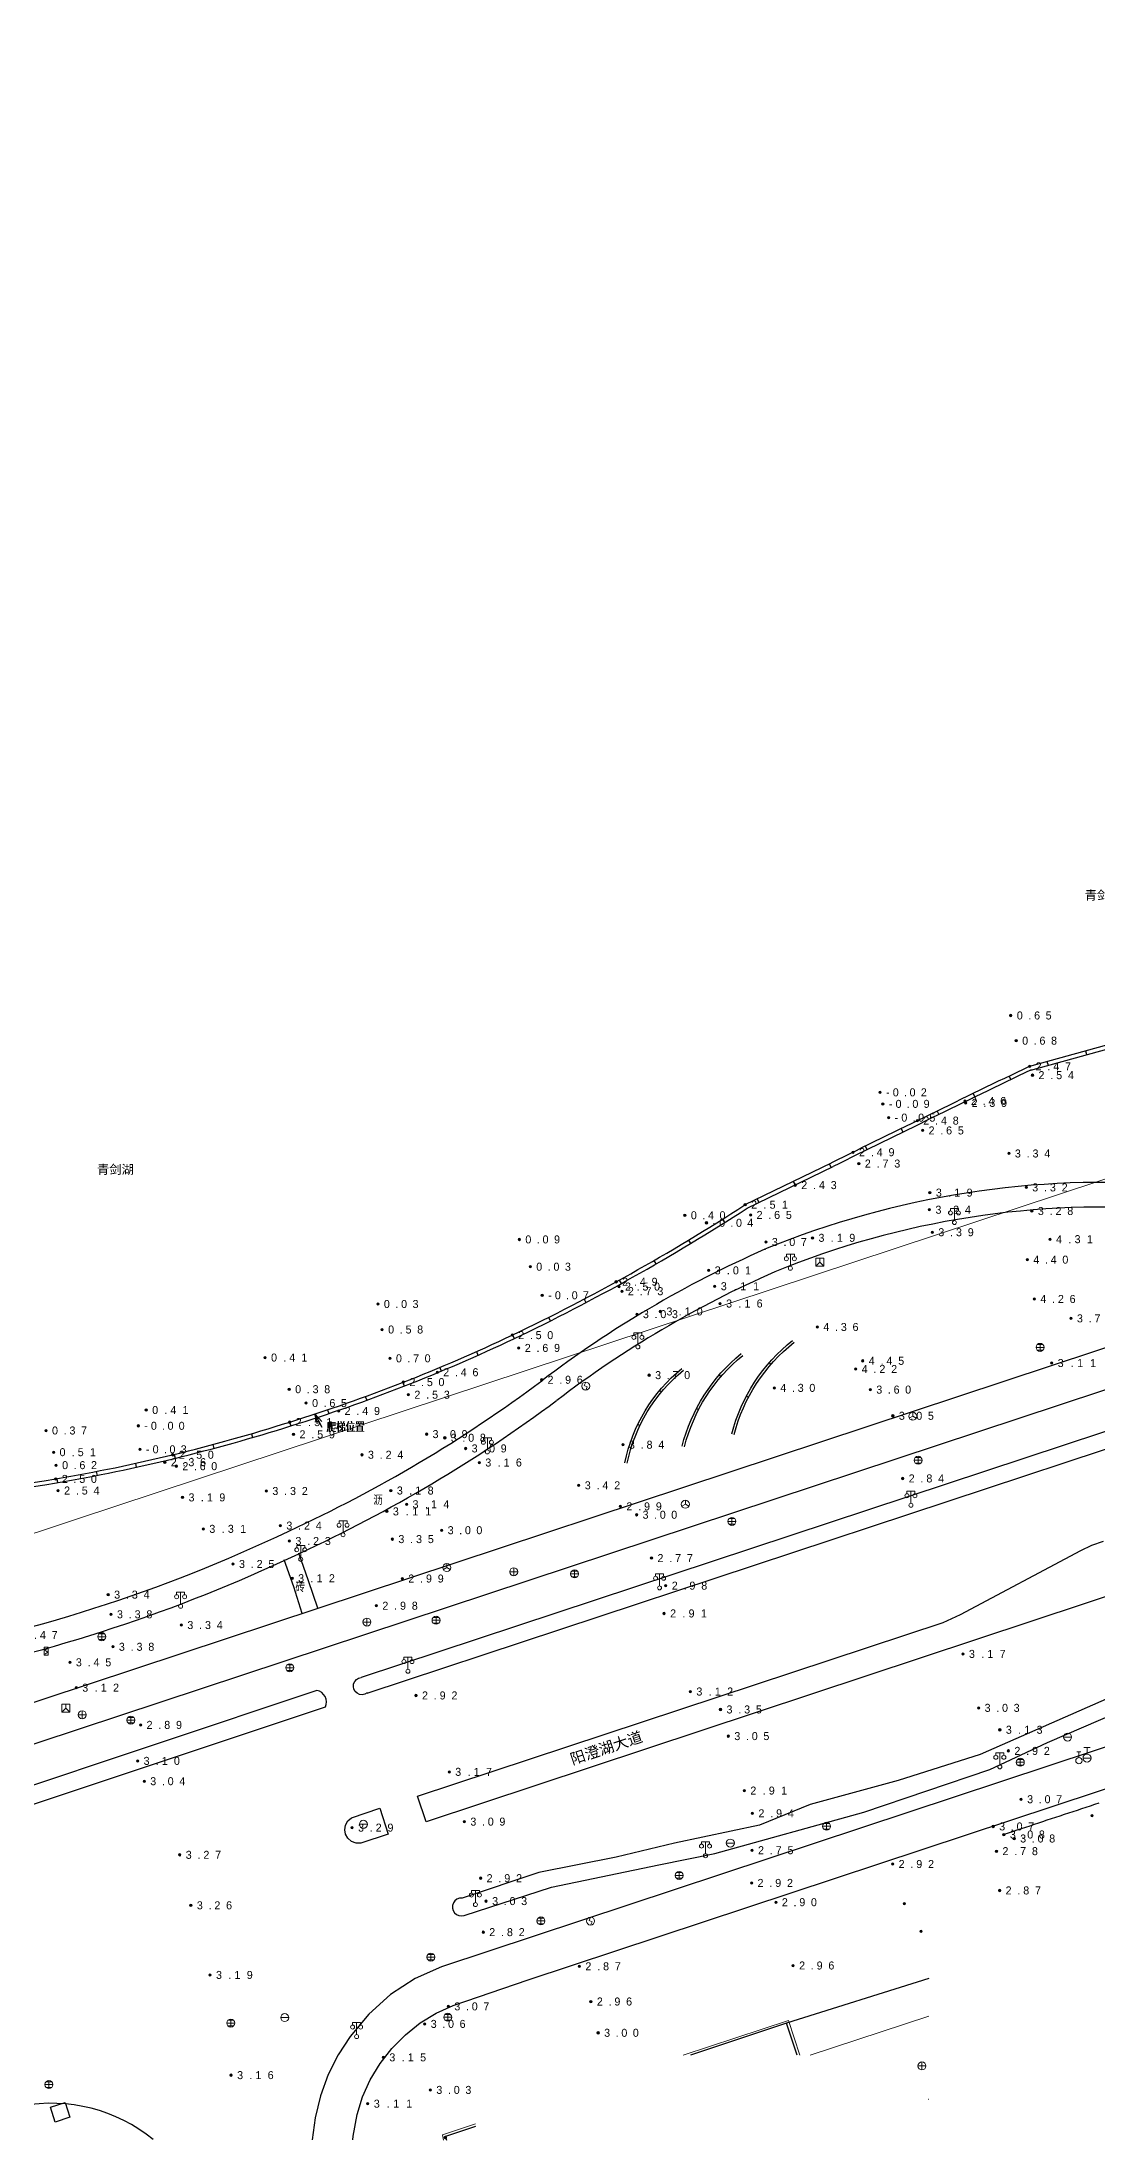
# Model space of a CAD drawing. Header units: metres. Extents: x 342272 to 345188, y 671156 to 672490.
# Drawn here: x 343962.3 to 344094.1, y 671281 to 671543.2 of the extents above; entities that cross this region are included whole.
import ezdxf
from ezdxf.enums import TextEntityAlignment as Align

# ---------------------------------------------------------------- set-up
doc = ezdxf.new("R2010")
doc.units = ezdxf.units.M
doc.header["$LTSCALE"] = 0.5
doc.header["$MEASUREMENT"] = 0
doc.layers.add('00-地形', color=251, linetype='Continuous')
doc.layers.add('00-现状标高', color=2, linetype='Continuous', lineweight=0, plot=False)
doc.layers.add('地块线', color=7, linetype='Continuous', lineweight=0, plot=False)
doc.layers.add('公共设施纪念物', color=8, linetype='Continuous', lineweight=0)
doc.layers.add('通讯及其他管线设施', color=252, linetype='Continuous', lineweight=0)
doc.styles.add('中等线体3.5', font='simhei.ttf', dxfattribs={"height": 2.75})
doc.styles.add('左斜等线体4.0', font='', dxfattribs={"height": 2.25})
doc.styles.add('正等线体2.0', font='MCS_Chinese1.shx', dxfattribs={"height": 2, "bigfont": 'MCS_Chinese1big.shx'})
doc.styles.add('细等线体2.5', font='MCS_Chinese1.shx', dxfattribs={"height": 2.5, "bigfont": 'MCS_Chinese1big.shx'})
doc.styles.get('左斜等线体4.0').set_extended_font_data('黑体', italic=True)

# ---------------------------------------------------------------- blocks, each defined once
blk = doc.blocks.new('174201')
at = {"layer": '通讯及其他管线设施', "linetype": 'Continuous', "lineweight": 0}
for p, q in [((-1, 0), (1, 0)), ((-0.7, 0.7), (0.7, 0.7)), ((0, -1), (0, 1)), ((-0.7, -0.7), (0.7, -0.7))]:
    blk.add_line(p, q, dxfattribs=at)
blk.add_circle((0, 0), 1, dxfattribs=at)
blk = doc.blocks.new('155210_1')
at = {"layer": '公共设施纪念物', "lineweight": 0}
for p, q in [((-1, 2.9), (-1, 3.5)), ((-1, 3.5), (1, 3.5)), ((0, 0.5), (0, 3.5)), ((1, 3.5), (1, 2.9))]:
    blk.add_line(p, q, dxfattribs=at)
for centre in [(-1, 2.4), (0, 0), (1, 2.4)]:
    blk.add_circle(centre, 0.5, dxfattribs=at)
blk = doc.blocks.new('174200')
at = {"layer": '通讯及其他管线设施', "lineweight": 0}
for p, q in [((-1, 0), (1, 0)), ((0, 1), (0, -1))]:
    blk.add_line(p, q, dxfattribs=at)
blk.add_circle((0, 0), 1, dxfattribs=at)
blk = doc.blocks.new('174700')
at = {"layer": '通讯及其他管线设施', "linetype": 'Continuous', "lineweight": 0}
for p, q in [((0, 1), (-0.38, 0.18)), ((-0.38, 0.18), (0.38, -0.18)), ((0, -1), (0.38, -0.18))]:
    blk.add_line(p, q, dxfattribs=at)
blk.add_circle((0, 0), 1, dxfattribs=at)
blk = doc.blocks.new('174601')
at = {"layer": '通讯及其他管线设施', "lineweight": 0}
for q in [(-0.87, -0.5), (0, 1), (0.87, -0.5)]:
    blk.add_line((0, 0), q, dxfattribs=at)
blk.add_circle((0, 0), 1, dxfattribs=at)
blk = doc.blocks.new('175200')
at = {"layer": '通讯及其他管线设施', "lineweight": 0}
for p, q in [((-1, 0), (1, 0)), ((-0.8, 2.6), (0.8, 2.6)), ((0, 1), (0, 2.6))]:
    blk.add_line(p, q, dxfattribs=at)
blk.add_circle((0, 0), 1, dxfattribs=at)
blk = doc.blocks.new('174100')
at = {"layer": '通讯及其他管线设施', "lineweight": 0}
blk.add_line((-1, 0), (1, 0), dxfattribs=at)
blk.add_circle((0, 0), 1, dxfattribs=at)
blk = doc.blocks.new('175300')
at = {"layer": '通讯及其他管线设施', "lineweight": 0}
for p, q in [((-0.5, 2.2), (0.5, 2.2)), ((0, 0.8), (0, 2.2))]:
    blk.add_line(p, q, dxfattribs=at)
blk.add_circle((0, 0), 0.8, dxfattribs=at)
blk = doc.blocks.new('174602')
at = {"layer": '通讯及其他管线设施', "lineweight": 0}
for p, q in [((-1, 1), (-1, -1)), ((1, 1), (-1, 1)), ((-1, -1), (0, 0)), ((0, 0), (0, 1)), ((0, 0), (1, -1)), ((1, -1), (1, 1)), ((-1, -1), (1, -1))]:
    blk.add_line(p, q, dxfattribs=at)
blk = doc.blocks.new('213400_1')
at = {"layer": '00-现状标高', "linetype": 'Continuous', "lineweight": 0}
h = blk.add_hatch(color=256, dxfattribs=at)
edge = h.paths.add_edge_path()
edge.add_arc((0, 0), 0.3, 0, 360)
blk.add_circle((0, 0), 0.3, dxfattribs=at)

msp = doc.modelspace()

# ---------------------------------------------------------------- linework, layer by layer
at = {"layer": '00-地形', "lineweight": -3}
for p, q in [((344243.75, 671429.2), (343942.43, 671329.45)), ((344085.73, 671415.21), (344112.13, 671422.54)), ((344085.86, 671414.72), (344112.14, 671422.02)), ((344092.68, 671417.14), (344092.81, 671416.66)), ((344083.14, 671413.96), (344083.35, 671413.51)), ((344085.65, 671415.18), (344085.73, 671415.21)), ((344087.86, 671415.8), (344088, 671415.32)), ((344078.64, 671411.78), (344078.85, 671411.33)), ((344198.07, 671408.78), (343943.95, 671324.73)), ((344074.14, 671409.6), (344074.36, 671409.15)), ((344069.65, 671407.4), (344069.86, 671406.95)), ((344199.63, 671404.12), (344002.21, 671338.82)), ((344050.18, 671397.91), (344060.93, 671403.12)), ((344060.67, 671402.99), (344060.89, 671402.54)), ((344060.93, 671403.12), (344060.93, 671403.12)), ((344065.16, 671405.2), (344065.38, 671404.75)), ((344002.95, 671336.87), (344200.51, 671402.2)), ((344050.4, 671397.46), (344061.15, 671402.67)), ((344056.17, 671400.81), (344056.39, 671400.36)), ((344243.69, 671398.04), (344010.33, 671320.79)), ((344050.13, 671397.88), (344050.18, 671397.91)), ((344051.67, 671398.63), (344051.89, 671398.18)), ((344047.32, 671396.08), (344047.58, 671395.66)), ((344043.07, 671393.46), (344043.33, 671393.03)), ((344038.77, 671390.92), (344039.02, 671390.49)), ((344052.63, 671392.33), (344052.66, 671392.34)), ((344052.66, 671392.34), (344052.69, 671392.35)), ((344034.43, 671388.47), (344034.67, 671388.03)), ((344053.86, 671389.5), (344053.87, 671389.5)), ((344053.87, 671389.5), (344053.87, 671389.51)), ((344030.04, 671386.1), (344030.27, 671385.66)), ((344025.6, 671383.82), (344025.82, 671383.37)), ((344016.59, 671379.53), (344016.79, 671379.08)), ((344021.07, 671381.6), (344021.07, 671381.59)), ((344021.12, 671381.62), (344021.33, 671381.17)), ((344012.01, 671377.55), (344012.2, 671377.09)), ((344243.66, 671379.28), (344012.25, 671302.66)), ((344053.17, 671378.15), (344053.4, 671377.95)), ((344007.39, 671375.68), (344007.57, 671375.22)), ((344024.76, 671375.88), (344024.76, 671375.89)), ((344024.76, 671375.89), (344024.76, 671375.89)), ((344039.49, 671374.68), (344039.72, 671374.49)), ((344046.93, 671376.62), (344047.15, 671376.43)), ((343996.41, 671371.74), (343997.3, 671370.1)), ((343996.73, 671370.49), (343996.41, 671371.74)), ((343996.41, 671371.74), (343997.28, 671370.79)), ((343998.01, 671372.27), (343998.17, 671371.79)), ((344002.72, 671373.92), (344002.89, 671373.45)), ((344023.06, 671301.04), (344243.65, 671374.02)), ((344026.62, 671373.42), (344026.62, 671373.43)), ((344026.62, 671373.43), (344026.62, 671373.43)), ((344044.09, 671372.44), (344044.35, 671372.3)), ((344050.32, 671373.98), (344050.58, 671373.84)), ((343988.5, 671369.27), (343988.64, 671368.79)), ((343993.27, 671370.72), (343993.42, 671370.25)), ((343993.27, 671370.72), (343993.27, 671370.72)), ((344036.75, 671370.43), (344037.02, 671370.3)), ((343978.86, 671366.69), (343978.98, 671366.21)), ((343983.69, 671367.93), (343983.82, 671367.44)), ((343964.07, 671363.63), (343964.07, 671363.62)), ((343964.21, 671363.65), (343964.29, 671363.16)), ((343969.11, 671364.55), (343969.21, 671364.06)), ((343974, 671365.57), (343974.11, 671365.08)), ((343993.15, 671357.09), (343993.16, 671357.1)), ((343993.16, 671357.1), (343993.18, 671357.11)), ((344093.46, 671355.36), (344094.9, 671355.85)), ((343992.54, 671353.56), (343993.73, 671350.17)), ((343992.6, 671353.43), (343994.43, 671354.28)), ((343994.39, 671354.39), (343995.57, 671350.95)), ((343994.47, 671354.31), (343994.47, 671354.31)), ((343994.47, 671354.31), (343994.47, 671354.31)), ((344077.07, 671346.68), (344092.1, 671354.66)), ((344092.1, 671354.66), (344093.46, 671355.36)), ((343995.57, 671350.95), (343996.74, 671347.53)), ((343993.73, 671350.17), (343994.8, 671346.85)), ((344009.24, 671323.98), (344074.88, 671345.7)), ((344074.88, 671345.7), (344077.07, 671346.68)), ((343996.66, 671337.18), (343955.13, 671323.31)), ((343955.5, 671321.06), (343997.73, 671335.14)), ((344097.99, 671337.31), (344079.52, 671329.17)), ((344087.92, 671330.67), (344098.85, 671335.38)), ((344080.73, 671327.3), (344087.92, 671330.67)), ((344065, 671321.99), (344080.73, 671327.3)), ((344079.52, 671329.17), (344069.29, 671325.93)), ((344069.29, 671325.93), (344058.3, 671322.95)), ((344000.98, 671321.28), (344004.53, 671322.47)), ((344004.53, 671322.47), (344005.59, 671319.21)), ((344010.33, 671320.79), (344009.24, 671323.98)), ((344046.36, 671316.8), (344065, 671321.99)), ((344058.3, 671322.95), (344051.94, 671320.34)), ((344090.02, 671321.67), (344089.48, 671321.49)), ((344090.56, 671321.85), (344090.02, 671321.67)), ((344091.09, 671322.03), (344090.56, 671321.85)), ((344091.63, 671322.2), (344091.09, 671322.03)), ((344092.17, 671322.38), (344091.63, 671322.2)), ((344092.71, 671322.56), (344092.17, 671322.38)), ((344093.25, 671322.74), (344092.71, 671322.56)), ((344093.79, 671322.92), (344093.25, 671322.74)), ((344094.33, 671323.09), (344093.79, 671322.92)), ((344000.15, 671319.77), (344000.25, 671320.37)), ((344000.25, 671319.21), (344000.15, 671319.77)), ((344000.25, 671320.37), (344000.54, 671320.9)), ((344000.54, 671318.71), (344000.25, 671319.21)), ((344000.54, 671320.9), (344000.98, 671321.28)), ((344005.59, 671319.21), (344002.14, 671318.09)), ((344051.94, 671320.34), (344041.33, 671318.09)), ((344083.01, 671319.36), (344082.47, 671319.18)), ((344083.55, 671319.53), (344083.01, 671319.36)), ((344084.09, 671319.71), (344083.55, 671319.53)), ((344084.63, 671319.89), (344084.09, 671319.71)), ((344085.17, 671320.07), (344084.63, 671319.89)), ((344085.7, 671320.25), (344085.17, 671320.07)), ((344086.24, 671320.42), (344085.7, 671320.25)), ((344086.78, 671320.6), (344086.24, 671320.42)), ((344087.32, 671320.78), (344086.78, 671320.6)), ((344087.86, 671320.96), (344087.32, 671320.78)), ((344088.4, 671321.14), (344087.86, 671320.96)), ((344088.94, 671321.31), (344088.4, 671321.14)), ((344089.48, 671321.49), (344088.94, 671321.31)), ((344001, 671318.32), (344000.54, 671318.71)), ((344001.56, 671318.1), (344001, 671318.32)), ((344002.14, 671318.09), (344001.56, 671318.1)), ((344041.33, 671318.09), (344034.04, 671316.35)), ((344039.38, 671315.41), (344046.36, 671316.8)), ((344024.39, 671314.42), (344014.81, 671311.24)), ((344034.04, 671316.35), (344024.39, 671314.42)), ((344025.99, 671312.59), (344039.38, 671315.41)), ((344015.06, 671309.07), (344025.99, 671312.59)), ((344008.95, 671301.18), (344005.87, 671299.19)), ((344012.25, 671302.66), (344008.95, 671301.18)), ((344013.68, 671297.82), (344023.06, 671301.04)), ((344073.11, 671301.2), (344055.34, 671295.6)), ((344005.87, 671299.19), (344003.14, 671296.75)), ((344003.14, 671296.75), (344000.84, 671293.95)), ((344007.72, 671294.16), (344009.59, 671295.64)), ((344009.59, 671295.64), (344011.59, 671296.86)), ((344011.59, 671296.86), (344013.68, 671297.82)), ((344055.34, 671295.6), (344043.35, 671291.62)), ((344056.66, 671291.59), (344055.34, 671295.6)), ((344000.84, 671293.95), (343999.35, 671291.66)), ((344006.03, 671292.46), (344007.72, 671294.16)), ((343999.35, 671291.66), (343998.1, 671289.18)), ((344003.33, 671288.53), (344004.56, 671290.57)), ((344004.56, 671290.57), (344006.03, 671292.46)), ((343998.1, 671289.18), (343997.12, 671286.54)), ((344002.38, 671286.39), (344003.33, 671288.53)), ((343963.39, 671285.1), (343965.24, 671285.7)), ((343963.99, 671283.25), (343963.39, 671285.1)), ((343965.24, 671285.7), (343965.83, 671283.85)), ((343997.12, 671286.54), (343996.45, 671283.79)), ((344001.69, 671284.19), (344002.38, 671286.39)), ((344073.08, 671286.09), (344073.02, 671286.07)), ((343965.83, 671283.85), (343963.99, 671283.25)), ((343996.45, 671283.79), (343996.09, 671281.03)), ((344001.2, 671281.49), (344001.69, 671284.19)), ((344016.47, 671282.69), (344012.75, 671281.45)), ((344001.18, 671281.02), (344001.2, 671281.49)), ((344012.75, 671281.45), (344012.84, 671281))]:
    msp.add_line(p, q, dxfattribs=at)
for centre, radius, start, end in [((345393.81, 668701.87), 3012.2, 115.73996, 116.263), ((345393.81, 668701.87), 3011.7, 115.73996, 116.263), ((344094.98, 671289.19), 111.5, 85.4558, 112.2882), ((343909.77, 671614.32), 257.97, 295.5597, 302.9626), ((343909.77, 671614.32), 258.47, 295.5597, 302.9626), ((344094.98, 671289.19), 108.42, 85.4543, 112.2855), ((344107.5, 671267.49), 136.36, 113.7274, 127.3537), ((344107.5, 671267.49), 133.28, 113.7296, 127.3598), ((343929.86, 671573.86), 212.8, 287.3369, 295.3804), ((343929.86, 671573.86), 213.3, 287.3369, 295.3804), ((343919.4, 671517.14), 176.22, 294.7501, 306.7186), ((343919.4, 671517.14), 179.3, 294.7508, 306.7233), ((343926.86, 671580.33), 219.87, 279.7437, 287.5811), ((343926.86, 671580.33), 220.37, 279.7437, 287.5811), ((343924.39, 671604.37), 243.99, 273.8812, 279.3588), ((343924.39, 671604.37), 244.49, 273.8812, 279.3588), ((343909.44, 671532.74), 194.57, 280.0592, 295.4819), ((343909.44, 671532.74), 197.65, 280.6608, 294.8824), ((343909.04, 671533.57), 198.57, 295.4703, 295.4812), ((343996.41, 671335.75), 1.46, 335.1687, 79.8374), ((344014.71, 671310.13), 1.12, 85.2456, 287.9669), ((343963.51, 671265.47), 20.13, 50.7881, 100.5938)]:
    msp.add_arc(centre, radius, start, end, dxfattribs=at)
at = {"layer": '00-地形', "lineweight": -3, "extrusion": (0, 0, -1)}
for centre, radius, start, end in [((-344069.74, 671363.75), 21.95, 14.5347, 51.5605), ((-344069.74, 671363.75), 21.65, 14.5347, 51.5605), ((-344055.26, 671361.52), 20.55, 11.5517, 50.7643), ((-344055.26, 671361.52), 20.25, 11.5517, 50.7643), ((-344063.34, 671362.43), 21.7, 14.0841, 50.9577), ((-344063.34, 671362.43), 21.4, 14.0841, 50.9577), ((-344002.31, 671337.74), 1.08, 233.4044, 84.7278)]:
    msp.add_arc(centre, radius, start, end, dxfattribs=at)
at = {"layer": '地块线', "lineweight": 0}
for p, q in [((343966.51, 671358.56), (344608.88, 671571.12)), ((343776.94, 671295.82), (343966.51, 671358.56)), ((344058.27, 671291.59), (344073.1, 671296.5))]:
    msp.add_line(p, q, dxfattribs=at)
at = {"layer": '地块线', "lineweight": 0, "flags": 128}
for points in [[(344057.01, 671291.59), (344055.57, 671295.96), (344042.44, 671291.62)], [(344016.47, 671283.03), (344012.35, 671281.66), (344012.49, 671281)]]:
    msp.add_lwpolyline(points, dxfattribs=at)
at = {"layer": '通讯及其他管线设施', "lineweight": 0}
for p, q in [((343962.62, 671341.59), (343962.62, 671342.59)), ((343962.62, 671342.59), (343963.12, 671342.59)), ((343963.12, 671341.59), (343962.62, 671341.59)), ((343963.05, 671342.47), (343962.7, 671342.22)), ((343962.7, 671342.22), (343963.05, 671341.97)), ((343963.05, 671341.97), (343962.7, 671341.72)), ((343963.12, 671342.59), (343963.12, 671341.59))]:
    msp.add_line(p, q, dxfattribs=at)

# ---------------------------------------------------------------- block references
at = {"layer": '00-现状标高', "lineweight": 0, "xscale": 0.5, "yscale": 0.5, "zscale": 0.5}
for p in [(344083.34, 671421.54), (344084.01, 671418.39), (344085.69, 671415.19), (344086.05, 671414.08), (344067.01, 671411.93), (344077.61, 671410.85), (344067.36, 671410.49), (344068.08, 671408.77), (344071.66, 671408.4), (344077.7, 671410.61), (344072.32, 671407.18), (344063.64, 671404.45), (344064.36, 671403.04), (344083.1, 671404.3), (344056.42, 671400.34), (344050.16, 671397.89), (344073.23, 671399.41), (344085.27, 671400.06), (344042.63, 671396.57), (344045.33, 671395.63), (344050.84, 671396.61), (344073.18, 671397.26), (344085.97, 671397.1), (344021.96, 671393.55), (344052.75, 671393.24), (344058.57, 671393.75), (344073.54, 671394.45), (344088.25, 671393.58), (344023.32, 671390.14), (344045.61, 671389.68), (344085.4, 671391.02), (344034.05, 671388.26), (344034.41, 671387.66), (344034.77, 671387.08), (344046.37, 671387.7), (344004.29, 671385.49), (344024.81, 671386.57), (344039.58, 671384.55), (344047.03, 671385.54), (344086.28, 671386.11), (344004.82, 671382.29), (344036.64, 671384.21), (344059.17, 671382.61), (344090.85, 671383.68), (344021.07, 671381.6), (344021.89, 671379.99), (343990.2, 671378.79), (344005.8, 671378.69), (344011.7, 671376.95), (344038.17, 671376.59), (344063.97, 671377.36), (344064.85, 671378.38), (344088.45, 671378.1), (343993.21, 671374.83), (344007.48, 671375.72), (344008.1, 671374.14), (344024.73, 671376.01), (344053.8, 671375), (344065.79, 671374.78), (343975.35, 671372.23), (343995.32, 671373.1), (343999.38, 671372.11), (344068.61, 671371.51), (343962.84, 671369.67), (343974.36, 671370.26), (343993.27, 671370.72), (343993.75, 671369.19), (344010.37, 671369.22), (344012.65, 671368.76), (343963.78, 671366.96), (343974.57, 671367.32), (343978.67, 671366.64), (344002.3, 671366.64), (344015.25, 671367.43), (344034.89, 671367.9), (343964.07, 671363.63), (343964.1, 671365.34), (343977.68, 671365.71), (343979.12, 671365.22), (344016.96, 671365.67), (344069.84, 671363.68), (343964.35, 671362.17), (343979.89, 671361.31), (343990.36, 671362.11), (344005.91, 671362.17), (344029.38, 671362.82), (344005.41, 671359.56), (344007.87, 671360.45), (344034.58, 671360.19), (344036.6, 671359.14), (343982.49, 671357.38), (343992.11, 671357.79), (343993.24, 671355.86), (344006.1, 671356.1), (344012.26, 671357.21), (343986.19, 671352.99), (344038.46, 671353.73), (343993.58, 671351.21), (344007.34, 671351.17), (343970.6, 671349.16), (344004.1, 671347.77), (344040.25, 671350.28), (343970.95, 671346.71), (343979.74, 671345.36), (344040.04, 671346.81), (343971.19, 671342.65), (343965.82, 671340.7), (344077.36, 671341.75), (343966.62, 671337.53), (344009.05, 671336.56), (344043.32, 671337.05), (344047.08, 671334.81), (344079.32, 671335.01), (343974.65, 671332.88), (344081.97, 671332.27), (344048.06, 671331.48), (344083.04, 671329.64), (343974.28, 671328.38), (344013.2, 671327.01), (343975.11, 671325.84), (344050.06, 671324.67), (344051.07, 671321.83), (344084.63, 671323.59), (344093.49, 671321.54), (344001.06, 671320.05), (344015.09, 671320.79), (344081.14, 671320.19), (344082.47, 671319.18), (343979.54, 671316.65), (344051.02, 671317.22), (344081.55, 671317.1), (344083.76, 671318.68), (344017.12, 671313.73), (344068.58, 671315.49), (344050.96, 671313.13), (344081.94, 671312.19), (343980.93, 671310.33), (344017.81, 671310.86), (344054, 671310.72), (344070.05, 671310.55), (344017.45, 671306.98), (344072.13, 671307.09), (343983.32, 671301.63), (344029.46, 671302.71), (344056.15, 671302.81), (344030.89, 671298.31), (344010.14, 671295.51), (344013.09, 671297.7), (344031.8, 671294.4), (344004.97, 671291.33), (343985.96, 671289.11), (344003.03, 671285.54), (344010.84, 671287.26), (344012.7, 671281.32)]:
    msp.add_blockref('213400_1', p, dxfattribs=at)
at = {"layer": '公共设施纪念物', "lineweight": 0, "xscale": 0.5, "yscale": 0.5, "zscale": 0.5}
for p in [(344076.3, 671395.67), (344055.81, 671389.95), (344036.76, 671380.12), (344017.97, 671367), (344070.87, 671360.33), (343999.94, 671356.64), (343994.66, 671353.57), (344039.47, 671350.01), (343979.65, 671347.71), (344008.05, 671339.59), (344081.97, 671327.64), (344045.21, 671316.54), (344016.48, 671310.42), (344001.63, 671293.93)]:
    msp.add_blockref('155210_1', p, dxfattribs=at)
at = {"layer": '通讯及其他管线设施', "lineweight": 0, "xscale": 0.5, "yscale": 0.5, "zscale": 0.5}
for name, p in [('174602', (344059.5, 671390.73)), ('174201', (344087, 671380.07)), ('174700', (344030.25, 671375.22)), ('174601', (344071.09, 671371.46)), ('174201', (344071.77, 671365.96)), ('174601', (344042.69, 671360.46)), ('174201', (344048.51, 671358.32)), ('174601', (344012.9, 671352.54)), ('174200', (344021.26, 671352.02)), ('174201', (344028.86, 671351.76)), ('174200', (344002.92, 671345.74)), ('174201', (344011.55, 671345.96)), ('174201', (343969.81, 671343.91)), ('174201', (343993.29, 671340.03)), ('174602', (343965.3, 671334.97)), ('174200', (343967.36, 671334.15)), ('174201', (343973.44, 671333.48)), ('174100', (344090.44, 671331.37)), ('175300', (344091.85, 671328.41)), ('175200', (344092.86, 671328.74)), ('174201', (344084.53, 671328.22)), ('174100', (344002.48, 671320.46)), ('174201', (344060.33, 671320.22)), ('174100', (344048.31, 671318.12)), ('174201', (344041.92, 671314.07)), ('174201', (344024.66, 671308.39)), ('174700', (344030.85, 671308.37)), ('174201', (344010.91, 671303.86)), ('174201', (343985.92, 671295.62)), ('174100', (343992.66, 671296.31)), ('174201', (344013.01, 671296.35)), ('174200', (344072.24, 671290.27)), ('174201', (343963.21, 671287.94))]:
    msp.add_blockref(name, p, dxfattribs=at)

# ---------------------------------------------------------------- texts
at = {"layer": '00-地形', "lineweight": -3, "style": '左斜等线体4.0', "oblique": 345}
for p in [(344092.57, 671436.02), (343969.21, 671401.74)]:
    msp.add_text('青剑湖', height=1.125, dxfattribs=at).set_placement(p)
at = {"layer": '00-地形', "lineweight": -3, "style": '细等线体2.5'}
for s, p in [('爬梯位置', (343997.84, 671369.48)), ('沥', (344003.72, 671360.36)), ('砖', (343993.99, 671349.48))]:
    msp.add_text(s, height=1.25, dxfattribs=at).set_placement(p)
msp.add_text('爬梯位置', height=1.25, dxfattribs=at).set_placement((343997.92, 671370.73), align=Align.TOP_LEFT)
at = {"layer": '00-地形', "lineweight": -3, "style": '中等线体3.5'}
msp.add_text('阳澄湖大道', height=1.375, rotation=18.41, dxfattribs=at).set_placement((344028.59, 671327.89))
at = {"layer": '00-现状标高', "lineweight": 0, "char_height": 1, "attachment_point": 4, "line_spacing_factor": 0.722892, "style": '正等线体2.0'}
for s, insert in [('\\T1.940;0.65', (344084.09, 671421.54)), ('\\T1.940;0.68', (344084.76, 671418.39)), ('\\T1.979;2.47', (344086.44, 671415.19)), ('\\T1.979;2.54', (344086.8, 671414.08)), ('\\T1.884;-0.02', (344067.76, 671411.93)), ('\\T1.884;-0.09', (344068.11, 671410.49)), ('\\T1.966;2.46', (344078.36, 671410.85)), ('\\T1.979;2.39', (344078.45, 671410.61)), ('\\T1.884;-0.05', (344068.83, 671408.77)), ('\\T1.979;2.48', (344072.41, 671408.4)), ('\\T1.966;2.65', (344073.07, 671407.17)), ('\\T1.979;2.49', (344064.39, 671404.45)), ('\\T1.979;2.73', (344065.11, 671403.03)), ('\\T1.979;3.34', (344083.85, 671404.29)), ('\\T1.979;2.43', (344057.17, 671400.34)), ('\\T1.979;3.32', (344086.02, 671400.05)), ('\\T2.069;2.51', (344050.91, 671397.89)), ('\\T1.979;3.24', (344073.93, 671397.26)), ('\\T2.069;3.19', (344073.98, 671399.4)), ('\\T1.927;0.40', (344043.38, 671396.57)), ('\\T1.884;-0.04', (344046.08, 671395.63)), ('\\T1.966;2.65', (344051.59, 671396.61)), ('\\T1.979;3.28', (344086.72, 671397.1)), ('\\T1.927;0.09', (344022.71, 671393.55)), ('\\T1.952;3.07', (344053.5, 671393.23)), ('\\T2.069;3.19', (344059.32, 671393.75)), ('\\T1.979;3.39', (344074.29, 671394.45)), ('\\T2.069;4.31', (344089, 671393.58)), ('\\T1.927;0.03', (344024.07, 671390.14)), ('\\T2.037;3.01', (344046.36, 671389.68)), ('\\T1.952;4.40', (344086.15, 671391.02)), ('\\T1.979;2.49', (344034.8, 671388.26)), ('\\T1.952;2.50', (344035.16, 671387.66)), ('\\T1.979;2.73', (344035.52, 671387.08)), ('\\T2.176;3.11', (344047.12, 671387.7)), ('\\T1.927;0.03', (344005.04, 671385.48)), ('\\T1.884;-0.07', (344025.56, 671386.57)), ('\\T1.952;3.03', (344037.39, 671384.21)), ('\\T2.037;3.10', (344040.33, 671384.55)), ('\\T2.053;3.16', (344047.78, 671385.54)), ('\\T1.966;4.26', (344087.03, 671386.11)), ('\\T1.952;0.58', (344005.57, 671382.29)), ('\\T1.952;2.50', (344021.82, 671381.59)), ('\\T1.966;4.36', (344059.92, 671382.61)), ('\\T1.966;3.76', (344091.6, 671383.68)), ('\\T1.966;2.69', (344022.64, 671379.99)), ('\\T2.037;0.41', (343990.95, 671378.79)), ('\\T1.927;0.70', (344006.55, 671378.69)), ('\\T1.966;2.46', (344012.45, 671376.95)), ('\\T1.952;3.70', (344038.92, 671376.59)), ('\\T1.979;4.22', (344064.72, 671377.36)), ('\\T1.979;4.45', (344065.6, 671378.38)), ('\\T2.176;3.11', (344089.2, 671378.1)), ('\\T1.952;0.38', (343993.96, 671374.83)), ('\\T1.952;2.50', (344008.23, 671375.72)), ('\\T1.979;2.53', (344008.85, 671374.14)), ('\\T1.966;2.96', (344025.48, 671376.01)), ('\\T1.952;4.30', (344054.55, 671375)), ('\\T1.940;3.60', (344066.54, 671374.78)), ('\\T2.037;0.41', (343976.1, 671372.23)), ('\\T1.940;0.65', (343996.07, 671373.1)), ('\\T1.979;2.49', (344000.13, 671372.11)), ('\\T1.952;3.05', (344069.36, 671371.51)), ('\\T1.952;0.37', (343963.59, 671369.67)), ('\\T1.866;-0.00', (343975.11, 671370.26)), ('\\T2.069;2.51', (343994.02, 671370.72)), ('\\T1.979;2.59', (343994.5, 671369.19)), ('\\T1.952;3.09', (344011.12, 671369.22)), ('\\T1.952;3.08', (344013.4, 671368.76)), ('\\T2.037;0.51', (343964.53, 671366.96)), ('\\T1.884;-0.03', (343975.32, 671367.32)), ('\\T1.966;2.36', (343978.43, 671365.71)), ('\\T1.952;2.50', (343979.42, 671366.64)), ('\\T1.979;3.24', (344003.05, 671366.64)), ('\\T1.952;3.09', (344016, 671367.43)), ('\\T1.979;3.84', (344035.64, 671367.89)), ('\\T1.952;2.50', (343964.82, 671363.62)), ('\\T1.940;0.62', (343964.85, 671365.34)), ('\\T1.940;2.60', (343979.87, 671365.21)), ('\\T2.053;3.16', (344017.71, 671365.67)), ('\\T1.979;2.84', (344070.59, 671363.68)), ('\\T1.979;2.54', (343965.1, 671362.17)), ('\\T2.069;3.19', (343980.64, 671361.31)), ('\\T1.979;3.32', (343991.11, 671362.11)), ('\\T2.069;3.18', (344006.66, 671362.17)), ('\\T2.069;3.14', (344008.62, 671360.45)), ('\\T1.979;3.42', (344030.13, 671362.82)), ('\\T2.176;3.11', (344006.16, 671359.56)), ('\\T1.979;2.99', (344035.33, 671360.19)), ('\\T1.927;3.00', (344037.35, 671359.14)), ('\\T2.069;3.31', (343983.24, 671357.38)), ('\\T1.979;3.24', (343992.86, 671357.79)), ('\\T1.979;3.23', (343993.99, 671355.86)), ('\\T1.979;3.35', (344006.85, 671356.1)), ('\\T1.927;3.00', (344013.01, 671357.21)), ('\\T1.979;3.25', (343986.94, 671352.99)), ('\\T1.979;2.77', (344039.21, 671353.73)), ('\\T2.069;3.12', (343994.33, 671351.21)), ('\\T1.979;2.99', (344008.09, 671351.17)), ('\\T1.979;2.98', (344041, 671350.28)), ('\\T1.979;3.34', (343971.35, 671349.16)), ('\\T1.979;2.98', (344004.85, 671347.77)), ('\\T1.979;3.38', (343971.7, 671346.7)), ('\\T1.979;3.34', (343980.49, 671345.36)), ('\\T2.069;2.91', (344040.79, 671346.81)), ('\\T1.979;3.47', (343959.87, 671344.11)), ('\\T1.979;3.38', (343971.94, 671342.64)), ('\\T1.979;3.45', (343966.57, 671340.7)), ('\\T2.069;3.17', (344078.11, 671341.75)), ('\\T2.069;3.12', (343967.37, 671337.53)), ('\\T2.069;3.12', (344044.07, 671337.05)), ('\\T1.979;2.92', (344009.8, 671336.56)), ('\\T1.979;3.35', (344047.83, 671334.81)), ('\\T1.952;3.03', (344080.07, 671335.01)), ('\\T1.979;2.89', (343975.4, 671332.88)), ('\\T2.069;3.13', (344082.72, 671332.27)), ('\\T1.952;3.05', (344048.81, 671331.48)), ('\\T1.979;2.92', (344083.79, 671329.63)), ('\\T2.037;3.10', (343975.03, 671328.38)), ('\\T2.069;3.17', (344013.95, 671327.01)), ('\\T1.952;3.04', (343975.86, 671325.84)), ('\\T2.069;2.91', (344050.81, 671324.67)), ('\\T1.979;2.94', (344051.82, 671321.83)), ('\\T1.952;3.07', (344085.38, 671323.59)), ('\\T1.979;3.29', (344001.81, 671320.04)), ('\\T1.952;3.09', (344015.84, 671320.79)), ('\\T1.952;3.07', (344081.89, 671320.19)), ('\\T1.952;3.08', (344083.22, 671319.18)), ('\\T1.952;3.08', (344084.51, 671318.68)), ('\\T1.979;3.27', (343980.29, 671316.64)), ('\\T1.979;2.75', (344051.77, 671317.22)), ('\\T1.979;2.78', (344082.3, 671317.1)), ('\\T1.979;2.92', (344017.87, 671313.72)), ('\\T1.979;2.92', (344069.33, 671315.49)), ('\\T1.952;3.03', (344018.56, 671310.86)), ('\\T1.979;2.92', (344051.71, 671313.13)), ('\\T1.952;2.90', (344054.75, 671310.72)), ('\\T1.979;2.87', (344082.69, 671312.19)), ('\\T1.966;3.26', (343981.68, 671310.33)), ('\\T1.979;2.82', (344018.2, 671306.98)), ('\\T1.966;2.96', (344056.9, 671302.81)), ('\\T2.069;3.19', (343984.07, 671301.63)), ('\\T1.979;2.87', (344030.21, 671302.71)), ('\\T1.952;3.07', (344013.84, 671297.7)), ('\\T1.966;2.96', (344031.64, 671298.31)), ('\\T1.940;3.06', (344010.89, 671295.51)), ('\\T1.927;3.00', (344032.55, 671294.4)), ('\\T2.069;3.15', (344005.72, 671291.33)), ('\\T2.053;3.16', (343986.71, 671289.11)), ('\\T1.952;3.03', (344011.59, 671287.26)), ('\\T2.176;3.11', (344003.78, 671285.54))]:
    msp.add_mtext(s, dxfattribs=dict(at, insert=insert))

doc.saveas('drawing.dxf')
